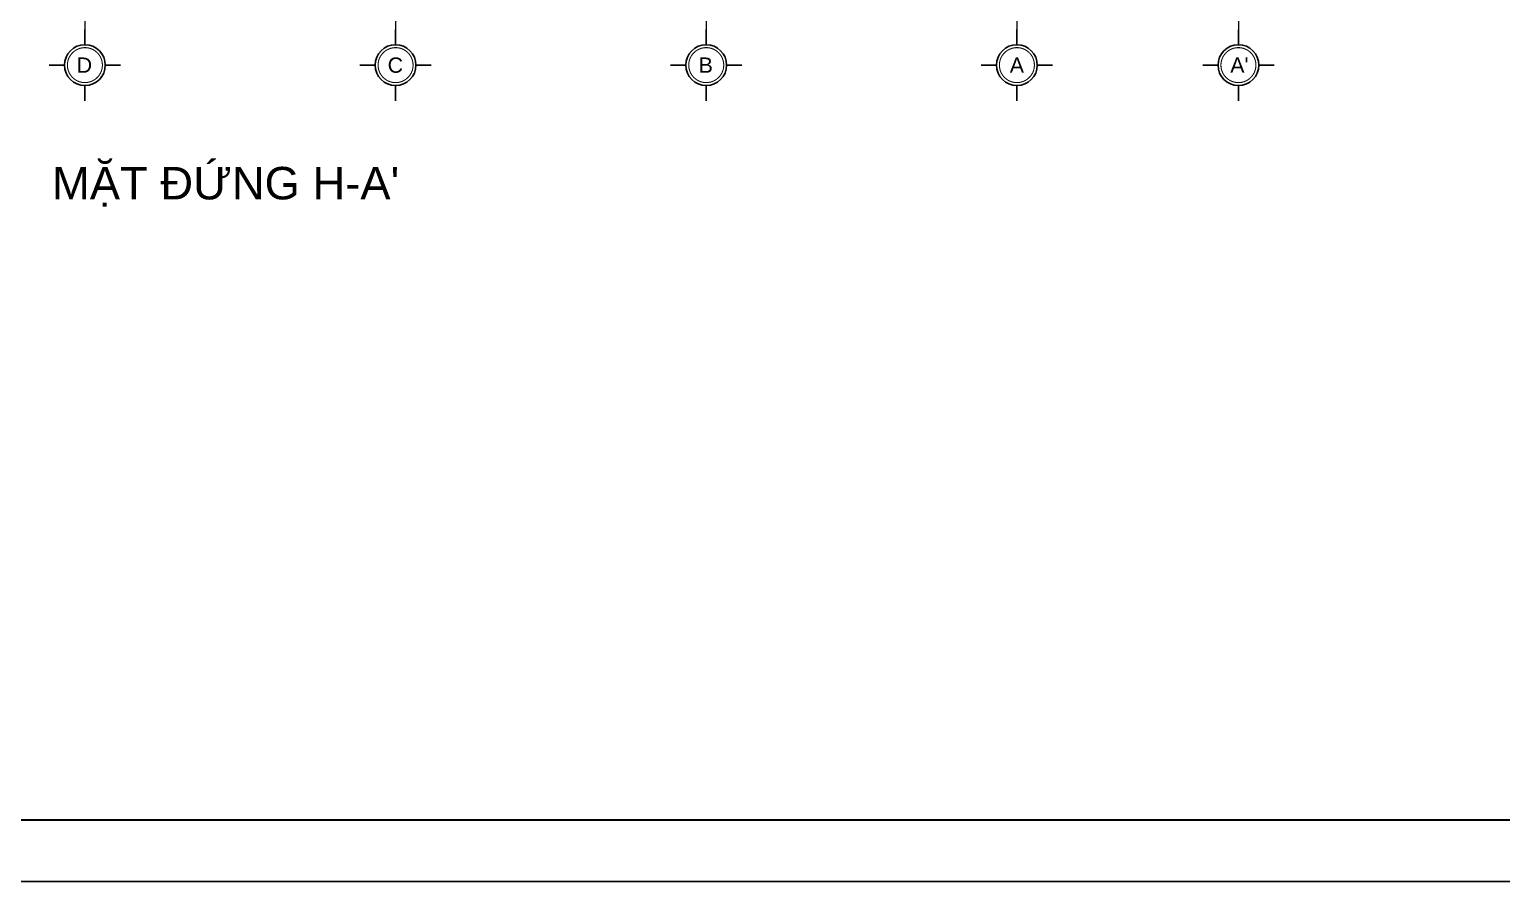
# Model space of a CAD drawing. Header units: millimetres. Extents: x 886808 to 1650903, y -1008069 to 230892.
# Drawn here: x 1030948 to 1058195, y -482102 to -466321 of the extents above; entities that cross this region are included whole.
import ezdxf
from ezdxf.enums import TextEntityAlignment as Align

# ---------------------------------------------------------------- set-up
doc = ezdxf.new("R2010")
doc.units = ezdxf.units.MM
for name, pattern in [('CENTER', [2, 1.25, -0.25, 0.25, -0.25]), ('CENTER2', [28.575, 19.05, -3.175, 3.175, -3.175]), ('CONTINOUS', [0])]:
    doc.linetypes.add(name, pattern=pattern)
doc.layers.get('0').update_dxf_attribs({"lineweight": 0})
for name, color, linetype, lineweight in [('8l NET TO', 8, 'Continuous', 9), ('A-Wall', 113, 'Continuous', 30), ('net truc', 250, 'CENTER2', 5), ('Q - TEN PHONG', 7, 'Continuous', 18), ('Text', 250, 'Continuous', 25)]:
    doc.layers.add(name, color=color, linetype=linetype, lineweight=lineweight)
doc.styles.add('Arial', font='arial.ttf', dxfattribs={"height": 253.361452})
doc.styles.add('DAT', font='')
doc.styles.get('DAT').set_extended_font_data('VNI-Helve')

# ---------------------------------------------------------------- blocks, each defined once
blk = doc.blocks.new('*U900')
for p, q in [((0, 7), (0, 4)), ((-7, 0), (-4, 0)), ((7, 0), (4, 0)), ((0, -7), (0, -4))]:
    blk.add_line(p, q)
blk.add_circle((0, 0), 4)
at = {"layer": 'net truc', "color": 4, "linetype": 'CONTINOUS', "ltscale": 0.08, "const_width": 0.208}
blk.add_lwpolyline([(3.43, -0.02, 0.414214), (0.02, 3.43, 2.414214), (3.43, -0.02, 0.24166)], format="xyb", dxfattribs=at)
at = {"color": 7, "style": 'Arial', "flags": 8}
blk.add_attdef('DETAIL#', text='', height=3, dxfattribs=at).set_placement((0, 0), align=Align.MIDDLE_CENTER)

msp = doc.modelspace()

# ---------------------------------------------------------------- linework, layer by layer
at = {"layer": '8l NET TO', "color": 251, "linetype": 'CENTER', "ltscale": 1000, "true_color": 0x636466, "transparency": 33554636}
for p, q in [((1031974.2, -447342.4), (1031974.2, -466321.2)), ((1037724.2, -447342.4), (1037724.2, -466321.2)), ((1043474.2, -447342.4), (1043474.2, -466321.2)), ((1049224.2, -447342.4), (1049224.2, -466321.2)), ((1053324.2, -447342.4), (1053324.2, -466321.2))]:
    msp.add_line(p, q, dxfattribs=at)
at = {"layer": 'A-Wall', "linetype": 'Continuous', "transparency": 33554636}
msp.add_line((1073729.1, -480966.5), (1010166.2, -480966.5), dxfattribs=at)
at = {"layer": 'Defpoints', "transparency": 33554636}
msp.add_lwpolyline([(1007896.1, -482101.5), (1074864.1, -482101.5), (1074864.1, -434745.6), (1007896.1, -434745.6)], close=True, dxfattribs=at)

# ---------------------------------------------------------------- block references
at = {"layer": 'Text', "transparency": 33554636}
ref = msp.add_blockref('*U900', (1031974.2, -466982.1), dxfattribs=dict(at, xscale=-94.41941626506186, yscale=94.41941626506186, zscale=94.41941626506186))
ref.add_attrib('DETAIL#', 'D', dxfattribs={"layer": '0', "color": 7, "height": 283.3, "style": 'Arial', "flags": 8}).set_placement((1031964.7, -466982.1), align=Align.MIDDLE_CENTER)
ref = msp.add_blockref('*U900', (1037724.2, -466982.1), dxfattribs=dict(at, xscale=-94.41941626506186, yscale=94.41941626506186, zscale=94.41941626506186))
ref.add_attrib('DETAIL#', 'C', dxfattribs={"layer": '0', "color": 7, "height": 283.3, "style": 'Arial', "flags": 8}).set_placement((1037720.1, -466982.1), align=Align.MIDDLE_CENTER)
ref = msp.add_blockref('*U900', (1043474.2, -466982.1), dxfattribs=dict(at, xscale=-94.41941626506186, yscale=94.41941626506186, zscale=94.41941626506186))
ref.add_attrib('DETAIL#', 'B', dxfattribs={"layer": '0', "color": 7, "height": 283.3, "style": 'Arial', "flags": 8}).set_placement((1043466.3, -466982.1), align=Align.MIDDLE_CENTER)
ref = msp.add_blockref('*U900', (1049224.2, -466982.1), dxfattribs=dict(at, xscale=-94.41941626506186, yscale=94.41941626506186, zscale=94.41941626506186))
ref.add_attrib('DETAIL#', 'A', dxfattribs={"layer": '0', "color": 7, "height": 283.3, "style": 'Arial', "flags": 8}).set_placement((1049224.2, -466982.1), align=Align.MIDDLE_CENTER)
ref = msp.add_blockref('*U900', (1053324.2, -466982.1), dxfattribs=dict(at, xscale=-94.41941626506186, yscale=94.41941626506186, zscale=94.41941626506186))
ref.add_attrib('DETAIL#', "A'", dxfattribs={"layer": '0', "color": 7, "height": 283.26, "style": 'Arial', "flags": 8}).set_placement((1053342.7, -466982.1), align=Align.MIDDLE_CENTER)

# ---------------------------------------------------------------- texts
at = {"layer": 'Q - TEN PHONG', "transparency": 33554636, "insert": (1034578.9, -468867.6), "char_height": 601.002, "width": 15887.146, "attachment_point": 2, "style": 'DAT'}
msp.add_mtext("{\\fArial|b0|i0|c0|p34;MẶT ĐỨNG H-A'}", dxfattribs=at)

doc.saveas('drawing.dxf')
